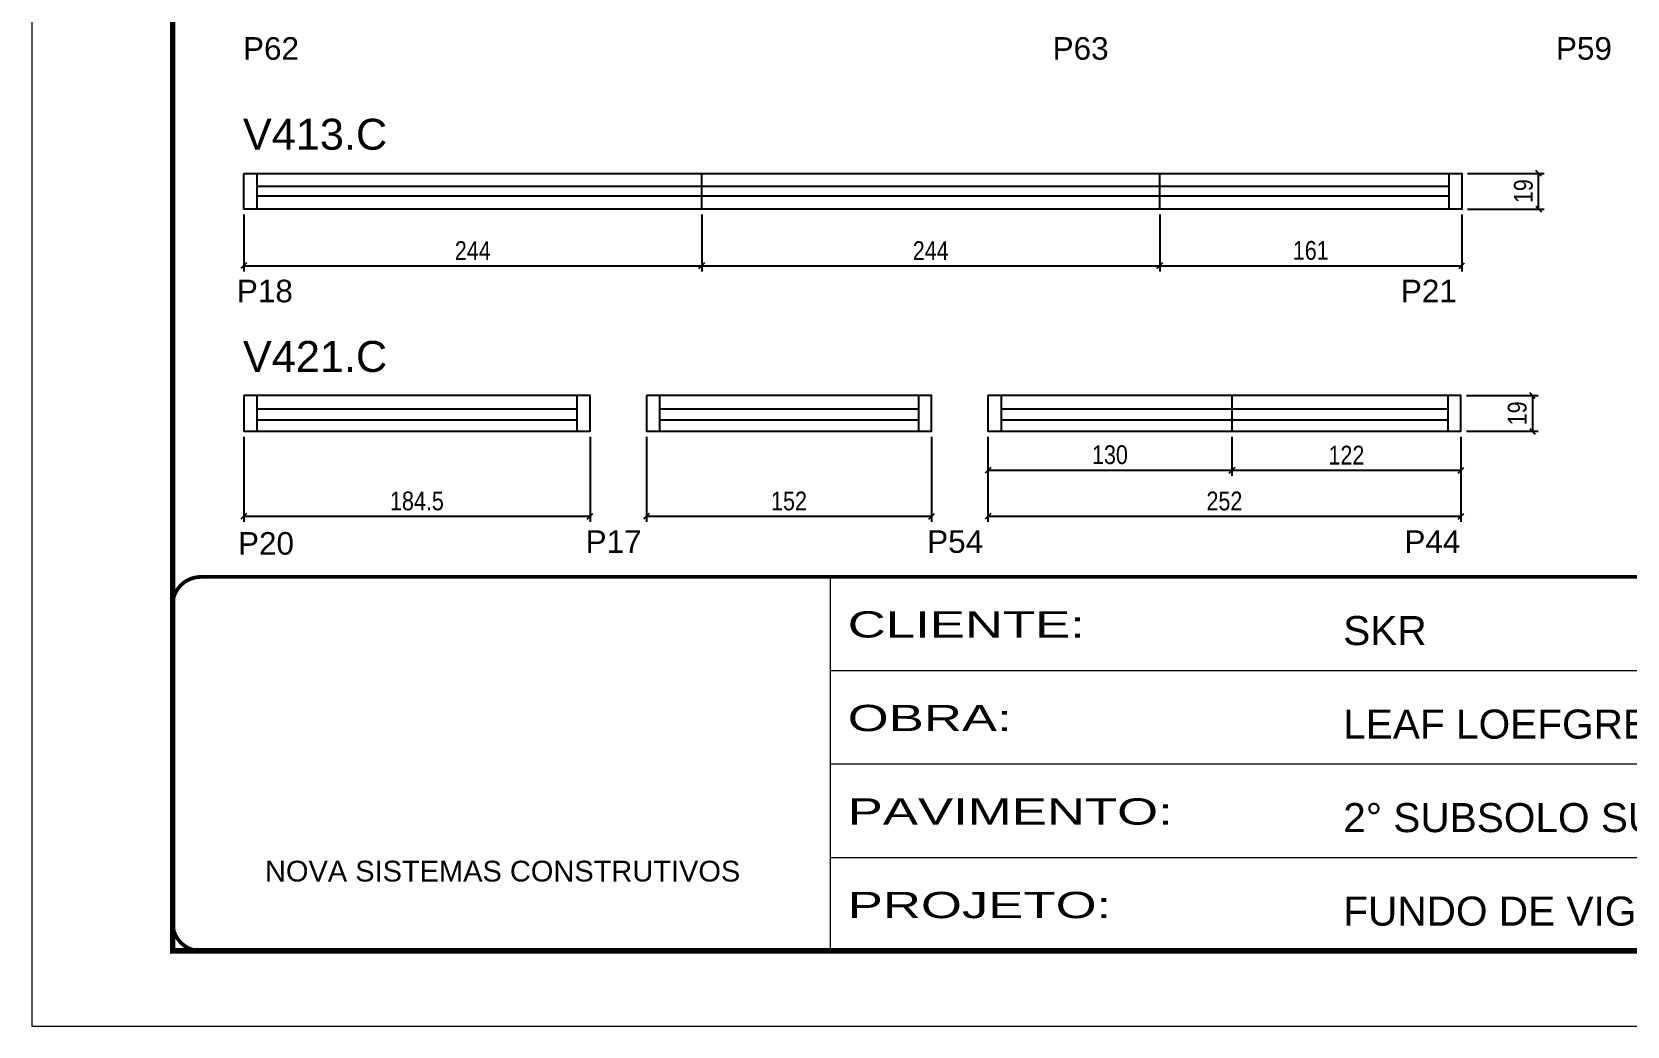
# Model space of a CAD drawing. Extents: x 1959 to 8212, y 239 to 4735.
# Drawn here: x 5142 to 5992, y 2537 to 3066 of the extents above; entities that cross this region are included whole.
import ezdxf

# ---------------------------------------------------------------- set-up
doc = ezdxf.new("R2010")
doc.units = 0
doc.linetypes.add('CONTINUO', pattern=[0])
doc.linetypes.add('DASHED', pattern=[0.75, 0.5, -0.25])
for name, color, linetype in [('5', 5, 'Continuous'), ('COTA', 241, 'Continuous'), ('NOMENCLATURA', 7, 'Continuous'), ('Painéis', 200, 'Continuous'), ('SARR_2.2x7', 40, 'Continuous')]:
    doc.layers.add(name, color=color, linetype=linetype)
doc.layers.add('Folhas', color=255, linetype='Continuous', lineweight=9)
doc.layers.add('SARRAFO DE PRESSAO', color=251, linetype='DASHED', lineweight=9)
doc.styles.add('ARIAL', font='arial.ttf')
doc.styles.add('COTA TECNICA', font='techl___.ttf', dxfattribs={"height": 10})
doc.styles.add('COTA TECNICA-50', font='techl___.ttf', dxfattribs={"height": 10})
doc.styles.get("Standard").update_dxf_attribs({"font": 'arial.ttf'})
doc.styles.add('Tecnologia', font='')
doc.styles.get('Tecnologia').set_extended_font_data('Forgotten Futurist')
doc.dimstyles.new('COTA PAINEL-50', dxfattribs={"dimtxt": 10, "dimasz": 3, "dimexe": 3, "dimexo": 3, "dimgap": 3, "dimtad": 1, "dimdec": 1, "dimzin": 12, "dimdsep": 46, "dimtxsty": 'COTA TECNICA-50', "dimblk1": 'OBLIQUE', "dimblk2": 'OBLIQUE', "dimsah": 1, "dimcen": 0.9, "dimclrd": 4, "dimclre": 4, "dimclrt": 240, "dimadec": 1, "dimazin": 3, "dimtfac": 1, "dimtdec": 1, "dimtmove": 0, "dimatfit": 3, "dimfxl": 1, "dimtolj": 1, "dimtzin": 12, "dimarcsym": 0})
doc.dimstyles.new('PAINEL', dxfattribs={"dimtxt": 10, "dimasz": 3, "dimexe": 3, "dimexo": 3, "dimgap": 3, "dimtad": 1, "dimdec": 1, "dimzin": 12, "dimdsep": 46, "dimtxsty": 'COTA TECNICA', "dimblk1": 'OBLIQUE', "dimblk2": 'OBLIQUE', "dimsah": 1, "dimcen": 0.9, "dimclrd": 4, "dimclre": 4, "dimclrt": 240, "dimadec": 1, "dimazin": 3, "dimtfac": 1, "dimtdec": 1, "dimtmove": 0, "dimatfit": 3, "dimfxl": 1, "dimtolj": 1, "dimtzin": 12, "dimarcsym": 0})

# ---------------------------------------------------------------- blocks, each defined once
blk = doc.blocks.new('9999999999')
at = {"color": 30, "linetype": 'CONTINUO'}
for p, q in [((98564.56, 34230.21), (98564.56, 34429.45)), ((98564.56, 34379.64), (99583.98, 34379.64)), ((98564.56, 34329.83), (99487.98, 34329.83)), ((98564.56, 34280.02), (99487.98, 34280.02))]:
    blk.add_line(p, q, dxfattribs=at)
at = {"color": 30, "linetype": 'CONTINUO', "const_width": 2}
blk.add_lwpolyline([(99583.98, 34230.21), (99583.98, 34414.45, 0.414214), (99568.98, 34429.45), (98228.98, 34429.45, 0.414214), (98213.98, 34414.45), (98213.98, 34245.21, 0.414214), (98228.98, 34230.21), (99583.98, 34230.21)], format="xyb", dxfattribs=at)
at = {"layer": 'Folhas'}
blk.add_lwpolyline([(98138.98, 34190.21), (99623.98, 34190.21), (99623.98, 35240.21), (98138.98, 35240.21)], close=True, dxfattribs=at)
at = {"layer": 'Folhas', "color": 30, "const_width": 3}
blk.add_lwpolyline([(98213.98, 34230.21), (99583.98, 34230.21), (99583.98, 35200.21), (98213.98, 35200.21)], close=True, dxfattribs=at)
at = {"color": 7, "linetype": 'Continuous', "ltscale": 5, "style": 'ARIAL'}
for s, height, p in [('SKR', 15.483, (98837.68, 34393.13)), ('LEAF LOEFGREN', 15.4829, (98837.68, 34343.32)), ('2° SUBSOLO SUPERIOR', 15.4829, (98837.68, 34293.51)), ('NOVA SISTEMAS CONSTRUTIVOS', 11.0592, (98263.19, 34267.21)), ('FUNDO DE VIGAS', 15.4829, (98837.68, 34243.7))]:
    blk.add_text(s, height=height, dxfattribs=at).set_placement(p)
at = {"layer": 'Folhas', "color": 7, "style": 'Tecnologia', "width": 1.5}
for s, p in [('CLIENTE:', (98573.65, 34397.17)), ('OBRA:', (98573.65, 34347.31)), ('PAVIMENTO:', (98573.65, 34297.5)), ('PROJETO:', (98573.65, 34247.69))]:
    blk.add_text(s, height=14, dxfattribs=at).set_placement(p)
blk = doc.blocks.new('_Oblique')
at = {"color": 0, "linetype": 'ByBlock', "lineweight": -2}
blk.add_line((-0.5, -0.5), (0.5, 0.5), dxfattribs=at)
blk = doc.blocks.new('*D78')
at = {"layer": 'COTA', "color": 4, "linetype": 'ByBlock', "lineweight": -2, "transparency": 16777216}
for p, q in [((5255.17, 2968.87), (5255.17, 2938.66)), ((5499.17, 2968.87), (5499.17, 2938.66)), ((5255.17, 2941.66), (5499.17, 2941.66))]:
    blk.add_line(p, q, dxfattribs=at)
at = {"layer": 'Defpoints', "color": 0, "linetype": 'ByBlock', "transparency": 16777216}
for p in [(5255.17, 2971.87), (5499.17, 2971.87), (5499.17, 2941.66)]:
    blk.add_point(p, dxfattribs=at)
at = {"layer": 'COTA', "color": 4, "linetype": 'ByBlock', "lineweight": -2, "transparency": 16777216, "xscale": 3, "yscale": 3, "zscale": 3, "rotation": 180}
blk.add_blockref('_Oblique', (5255.17, 2941.66), dxfattribs=at)
at = {"layer": 'COTA', "color": 4, "linetype": 'ByBlock', "lineweight": -2, "transparency": 16777216, "xscale": 3, "yscale": 3, "zscale": 3}
blk.add_blockref('_Oblique', (5499.17, 2941.66), dxfattribs=at)
at = {"layer": 'COTA', "color": 240, "linetype": 'ByBlock', "transparency": 16777216, "insert": (5377.17, 2949.73), "char_height": 10, "attachment_point": 5, "style": 'COTA TECNICA-50'}
blk.add_mtext('\\A1;244', dxfattribs=at)
blk = doc.blocks.new('*D79')
at = {"layer": 'COTA', "color": 4, "linetype": 'ByBlock', "lineweight": -2, "transparency": 16777216}
for p, q in [((5499.17, 2968.87), (5499.17, 2938.66)), ((5743.17, 2968.87), (5743.17, 2938.66)), ((5499.17, 2941.66), (5743.17, 2941.66))]:
    blk.add_line(p, q, dxfattribs=at)
at = {"layer": 'Defpoints', "color": 0, "linetype": 'ByBlock', "transparency": 16777216}
for p in [(5499.17, 2971.87), (5743.17, 2971.87), (5743.17, 2941.66)]:
    blk.add_point(p, dxfattribs=at)
at = {"layer": 'COTA', "color": 4, "linetype": 'ByBlock', "lineweight": -2, "transparency": 16777216, "xscale": 3, "yscale": 3, "zscale": 3, "rotation": 180}
blk.add_blockref('_Oblique', (5499.17, 2941.66), dxfattribs=at)
at = {"layer": 'COTA', "color": 4, "linetype": 'ByBlock', "lineweight": -2, "transparency": 16777216, "xscale": 3, "yscale": 3, "zscale": 3}
blk.add_blockref('_Oblique', (5743.17, 2941.66), dxfattribs=at)
at = {"layer": 'COTA', "color": 240, "linetype": 'ByBlock', "transparency": 16777216, "insert": (5621.17, 2949.73), "char_height": 10, "attachment_point": 5, "style": 'COTA TECNICA-50'}
blk.add_mtext('\\A1;244', dxfattribs=at)
blk = doc.blocks.new('*D80')
at = {"layer": 'COTA', "color": 4, "lineweight": -2, "transparency": 16777216}
for p, q in [((5743.17, 2968.87), (5743.17, 2938.66)), ((5904.17, 2968.87), (5904.17, 2938.66)), ((5743.17, 2941.66), (5904.17, 2941.66))]:
    blk.add_line(p, q, dxfattribs=at)
at = {"layer": 'Defpoints', "color": 0, "transparency": 16777216}
for p in [(5743.17, 2971.87), (5904.17, 2971.87), (5904.17, 2941.66)]:
    blk.add_point(p, dxfattribs=at)
at = {"layer": 'COTA', "color": 4, "lineweight": -2, "transparency": 16777216, "xscale": 3, "yscale": 3, "zscale": 3, "rotation": 180}
blk.add_blockref('_Oblique', (5743.17, 2941.66), dxfattribs=at)
at = {"layer": 'COTA', "color": 4, "lineweight": -2, "transparency": 16777216, "xscale": 3, "yscale": 3, "zscale": 3}
blk.add_blockref('_Oblique', (5904.17, 2941.66), dxfattribs=at)
at = {"layer": 'COTA', "color": 240, "transparency": 16777216, "insert": (5823.67, 2949.76), "char_height": 10, "attachment_point": 5, "style": 'COTA TECNICA'}
blk.add_mtext('\\A1;161', dxfattribs=at)
blk = doc.blocks.new('*D81')
at = {"layer": 'COTA', "color": 4, "lineweight": -2, "transparency": 16777216}
for p, q in [((5907.17, 2990.87), (5948.07, 2990.87)), ((5945.07, 2971.87), (5945.07, 2990.87)), ((5907.17, 2971.87), (5948.07, 2971.87))]:
    blk.add_line(p, q, dxfattribs=at)
at = {"layer": 'Defpoints', "color": 0, "transparency": 16777216}
for p in [(5904.17, 2990.87), (5945.07, 2990.87), (5904.17, 2971.87)]:
    blk.add_point(p, dxfattribs=at)
at = {"layer": 'COTA', "color": 4, "lineweight": -2, "transparency": 16777216, "xscale": 3, "yscale": 3, "zscale": 3}
for p, rotation in [((5945.07, 2990.87), 90), ((5945.07, 2971.87), 270)]:
    blk.add_blockref('_Oblique', p, dxfattribs=dict(at, rotation=rotation))
at = {"layer": 'COTA', "color": 240, "transparency": 16777216, "insert": (5936.99, 2981.37), "char_height": 10, "attachment_point": 5, "rotation": 90, "style": 'COTA TECNICA'}
blk.add_mtext('\\A1;19', dxfattribs=at)
blk = doc.blocks.new('*D124')
at = {"layer": 'COTA', "color": 4, "linetype": 'ByBlock', "lineweight": -2, "transparency": 16777216}
for p, q in [((5255.17, 2850.51), (5255.17, 2805.18)), ((5439.67, 2850.51), (5439.67, 2805.18)), ((5255.17, 2808.18), (5439.67, 2808.18))]:
    blk.add_line(p, q, dxfattribs=at)
at = {"layer": 'Defpoints', "color": 0, "linetype": 'ByBlock', "transparency": 16777216}
for p in [(5255.17, 2853.51), (5439.67, 2853.51), (5439.67, 2808.18)]:
    blk.add_point(p, dxfattribs=at)
at = {"layer": 'COTA', "color": 4, "linetype": 'ByBlock', "lineweight": -2, "transparency": 16777216, "xscale": 3, "yscale": 3, "zscale": 3, "rotation": 180}
blk.add_blockref('_Oblique', (5255.17, 2808.18), dxfattribs=at)
at = {"layer": 'COTA', "color": 4, "linetype": 'ByBlock', "lineweight": -2, "transparency": 16777216, "xscale": 3, "yscale": 3, "zscale": 3}
blk.add_blockref('_Oblique', (5439.67, 2808.18), dxfattribs=at)
at = {"layer": 'COTA', "color": 240, "linetype": 'ByBlock', "transparency": 16777216, "insert": (5347.42, 2816.32), "char_height": 10, "attachment_point": 5, "style": 'COTA TECNICA-50'}
blk.add_mtext('\\A1;184.5', dxfattribs=at)
blk = doc.blocks.new('*D125')
at = {"layer": 'COTA', "color": 4, "linetype": 'ByBlock', "lineweight": -2, "transparency": 16777216}
for p, q in [((5469.67, 2850.51), (5469.67, 2805.18)), ((5621.67, 2850.51), (5621.67, 2805.18)), ((5469.67, 2808.18), (5621.67, 2808.18))]:
    blk.add_line(p, q, dxfattribs=at)
at = {"layer": 'Defpoints', "color": 0, "linetype": 'ByBlock', "transparency": 16777216}
for p in [(5469.67, 2853.51), (5621.67, 2853.51), (5621.67, 2808.18)]:
    blk.add_point(p, dxfattribs=at)
at = {"layer": 'COTA', "color": 4, "linetype": 'ByBlock', "lineweight": -2, "transparency": 16777216, "xscale": 3, "yscale": 3, "zscale": 3, "rotation": 180}
blk.add_blockref('_Oblique', (5469.67, 2808.18), dxfattribs=at)
at = {"layer": 'COTA', "color": 4, "linetype": 'ByBlock', "lineweight": -2, "transparency": 16777216, "xscale": 3, "yscale": 3, "zscale": 3}
blk.add_blockref('_Oblique', (5621.67, 2808.18), dxfattribs=at)
at = {"layer": 'COTA', "color": 240, "linetype": 'ByBlock', "transparency": 16777216, "insert": (5545.67, 2816.29), "char_height": 10, "attachment_point": 5, "style": 'COTA TECNICA-50'}
blk.add_mtext('\\A1;152', dxfattribs=at)
blk = doc.blocks.new('*D126')
at = {"layer": 'COTA', "color": 4, "linetype": 'ByBlock', "lineweight": -2, "transparency": 16777216}
for p, q in [((5651.67, 2850.51), (5651.67, 2805.18)), ((5903.67, 2850.51), (5903.67, 2805.18)), ((5651.67, 2808.18), (5903.67, 2808.18))]:
    blk.add_line(p, q, dxfattribs=at)
at = {"layer": 'Defpoints', "color": 0, "linetype": 'ByBlock', "transparency": 16777216}
for p in [(5651.67, 2853.51), (5903.67, 2853.51), (5903.67, 2808.18)]:
    blk.add_point(p, dxfattribs=at)
at = {"layer": 'COTA', "color": 4, "linetype": 'ByBlock', "lineweight": -2, "transparency": 16777216, "xscale": 3, "yscale": 3, "zscale": 3, "rotation": 180}
blk.add_blockref('_Oblique', (5651.67, 2808.18), dxfattribs=at)
at = {"layer": 'COTA', "color": 4, "linetype": 'ByBlock', "lineweight": -2, "transparency": 16777216, "xscale": 3, "yscale": 3, "zscale": 3}
blk.add_blockref('_Oblique', (5903.67, 2808.18), dxfattribs=at)
at = {"layer": 'COTA', "color": 240, "linetype": 'ByBlock', "transparency": 16777216, "insert": (5777.67, 2816.29), "char_height": 10, "attachment_point": 5, "style": 'COTA TECNICA-50'}
blk.add_mtext('\\A1;252', dxfattribs=at)
blk = doc.blocks.new('*D127')
at = {"layer": 'COTA', "color": 4, "lineweight": -2, "transparency": 16777216}
for p, q in [((5906.67, 2872.51), (5944.81, 2872.51)), ((5941.81, 2872.51), (5941.81, 2853.51)), ((5906.67, 2853.51), (5944.81, 2853.51))]:
    blk.add_line(p, q, dxfattribs=at)
at = {"layer": 'Defpoints', "color": 0, "transparency": 16777216}
for p in [(5903.67, 2872.51), (5903.67, 2853.51), (5941.81, 2853.51)]:
    blk.add_point(p, dxfattribs=at)
at = {"layer": 'COTA', "color": 4, "lineweight": -2, "transparency": 16777216, "xscale": 3, "yscale": 3, "zscale": 3}
for p, rotation in [((5941.81, 2872.51), 90), ((5941.81, 2853.51), 270)]:
    blk.add_blockref('_Oblique', p, dxfattribs=dict(at, rotation=rotation))
at = {"layer": 'COTA', "color": 240, "transparency": 16777216, "insert": (5933.72, 2863.01), "char_height": 10, "attachment_point": 5, "rotation": 90, "style": 'COTA TECNICA'}
blk.add_mtext('\\A1;19', dxfattribs=at)
blk = doc.blocks.new('*D128')
at = {"layer": 'COTA', "color": 4, "lineweight": -2, "transparency": 16777216}
for p, q in [((5651.67, 2850.51), (5651.67, 2829.71)), ((5781.67, 2850.51), (5781.67, 2829.71)), ((5651.67, 2832.71), (5781.67, 2832.71))]:
    blk.add_line(p, q, dxfattribs=at)
at = {"layer": 'Defpoints', "color": 0, "transparency": 16777216}
for p in [(5651.67, 2853.51), (5781.67, 2853.51), (5781.67, 2832.71)]:
    blk.add_point(p, dxfattribs=at)
at = {"layer": 'COTA', "color": 4, "lineweight": -2, "transparency": 16777216, "xscale": 3, "yscale": 3, "zscale": 3, "rotation": 180}
blk.add_blockref('_Oblique', (5651.67, 2832.71), dxfattribs=at)
at = {"layer": 'COTA', "color": 4, "lineweight": -2, "transparency": 16777216, "xscale": 3, "yscale": 3, "zscale": 3}
blk.add_blockref('_Oblique', (5781.67, 2832.71), dxfattribs=at)
at = {"layer": 'COTA', "color": 240, "transparency": 16777216, "insert": (5716.67, 2840.93), "char_height": 10, "attachment_point": 5, "style": 'COTA TECNICA'}
blk.add_mtext('\\A1;130', dxfattribs=at)
blk = doc.blocks.new('*D129')
at = {"layer": 'COTA', "color": 4, "lineweight": -2, "transparency": 16777216}
for p, q in [((5781.67, 2850.51), (5781.67, 2829.71)), ((5903.67, 2850.51), (5903.67, 2829.71)), ((5781.67, 2832.71), (5903.67, 2832.71))]:
    blk.add_line(p, q, dxfattribs=at)
at = {"layer": 'Defpoints', "color": 0, "transparency": 16777216}
for p in [(5781.67, 2853.51), (5903.67, 2853.51), (5903.67, 2832.71)]:
    blk.add_point(p, dxfattribs=at)
at = {"layer": 'COTA', "color": 4, "lineweight": -2, "transparency": 16777216, "xscale": 3, "yscale": 3, "zscale": 3, "rotation": 180}
blk.add_blockref('_Oblique', (5781.67, 2832.71), dxfattribs=at)
at = {"layer": 'COTA', "color": 4, "lineweight": -2, "transparency": 16777216, "xscale": 3, "yscale": 3, "zscale": 3}
blk.add_blockref('_Oblique', (5903.67, 2832.71), dxfattribs=at)
at = {"layer": 'COTA', "color": 240, "transparency": 16777216, "insert": (5842.67, 2840.77), "char_height": 10, "attachment_point": 5, "style": 'COTA TECNICA'}
blk.add_mtext('\\A1;122', dxfattribs=at)

msp = doc.modelspace()

# ---------------------------------------------------------------- linework, layer by layer
at = {"layer": 'Painéis', "linetype": 'ByBlock'}
for p, q in [((5499.17, 2971.87), (5499.17, 2990.87)), ((5743.17, 2971.87), (5743.17, 2990.87)), ((5781.67, 2872.51), (5781.67, 2853.51))]:
    msp.add_line(p, q, dxfattribs=at)
for points in [[(5255.17, 2990.87), (5904.17, 2990.87), (5904.17, 2971.87), (5255.17, 2971.87)], [(5255.17, 2872.51), (5255.17, 2853.51), (5439.67, 2853.51), (5439.67, 2872.51)], [(5469.67, 2872.51), (5469.67, 2853.51), (5621.67, 2853.51), (5621.67, 2872.51)], [(5651.67, 2872.51), (5651.67, 2853.51), (5903.67, 2853.51), (5903.67, 2872.51)]]:
    msp.add_lwpolyline(points, close=True, dxfattribs=at)
at = {"layer": 'SARR_2.2x7', "linetype": 'Continuous'}
for p, q in [((5262.17, 2990.87), (5262.17, 2971.87)), ((5499.17, 2983.87), (5262.17, 2983.87)), ((5743.17, 2983.87), (5499.17, 2983.87)), ((5897.17, 2983.87), (5743.17, 2983.87)), ((5897.17, 2990.87), (5897.17, 2971.87)), ((5262.17, 2978.87), (5499.17, 2978.87)), ((5499.17, 2978.87), (5743.17, 2978.87)), ((5743.17, 2978.87), (5897.17, 2978.87)), ((5262.17, 2872.51), (5262.17, 2853.51)), ((5262.17, 2865.51), (5432.67, 2865.51)), ((5432.67, 2872.51), (5432.67, 2853.51)), ((5476.67, 2872.51), (5476.67, 2853.51)), ((5476.67, 2865.51), (5614.67, 2865.51)), ((5614.67, 2872.51), (5614.67, 2853.51)), ((5658.67, 2872.51), (5658.67, 2853.51)), ((5658.67, 2865.51), (5896.67, 2865.51)), ((5896.67, 2872.51), (5896.67, 2853.51)), ((5262.17, 2859.51), (5432.67, 2859.51)), ((5476.67, 2859.51), (5614.67, 2859.51)), ((5658.67, 2859.51), (5896.67, 2859.51))]:
    msp.add_line(p, q, dxfattribs=at)

# ---------------------------------------------------------------- block references
at = {"layer": 'SARRAFO DE PRESSAO', "color": 6, "linetype": 'ByBlock'}
msp.add_blockref('9999999999', (-92996.71, -31653.56), dxfattribs=at)

# ---------------------------------------------------------------- texts
at = {"layer": '5', "linetype": 'Continuous'}
for s, p in [('P62', (5254.76, 3051.41)), ('P63', (5686.14, 3051.41)), ('P59', (5954.33, 3051.41)), ('P18', (5251.49, 2922.19)), ('P21', (5871.71, 2922.19)), ('P20', (5252.08, 2787.77)), ('P17', (5437.3, 2788.72)), ('P54', (5619.3, 2788.72)), ('P44', (5873.57, 2788.72))]:
    msp.add_text(s, height=12, rotation=359.99996, dxfattribs=at).set_placement(p)
at = {"layer": 'NOMENCLATURA', "linetype": 'Continuous'}
for s, p in [('V413.C', (5254.7, 3003.44)), ('V421.C', (5254.7, 2885.08))]:
    msp.add_text(s, height=16.5, dxfattribs=at).set_placement(p)

# ---------------------------------------------------------------- dimensions: what is measured, and where the dimension line sits
at = {"layer": 'COTA'}
for base, p1, p2, picture, middle in [((5945.07, 2990.87), (5904.17, 2971.87), (5904.17, 2990.87), '*D81', (5936.99, 2981.37)), ((5941.81, 2853.51), (5903.67, 2872.51), (5903.67, 2853.51), '*D127', (5933.72, 2863.01))]:
    dim = msp.add_linear_dim(base=base, p1=p1, p2=p2, angle=90, dimstyle='PAINEL', dxfattribs=at)
    dim.commit()
    dim.dimension.update_dxf_attribs({"geometry": picture, "text_midpoint": middle})
at = {"layer": 'COTA', "color": 1, "linetype": 'ByBlock'}
for base, p1, p2, picture, middle in [((5499.17, 2941.66), (5255.17, 2971.87), (5499.17, 2971.87), '*D78', (5377.17, 2949.73)), ((5743.17, 2941.66), (5499.17, 2971.87), (5743.17, 2971.87), '*D79', (5621.17, 2949.73)), ((5439.67, 2808.18), (5255.17, 2853.51), (5439.67, 2853.51), '*D124', (5347.42, 2816.32)), ((5621.67, 2808.18), (5469.67, 2853.51), (5621.67, 2853.51), '*D125', (5545.67, 2816.29)), ((5903.67, 2808.18), (5651.67, 2853.51), (5903.67, 2853.51), '*D126', (5777.67, 2816.29))]:
    dim = msp.add_linear_dim(base=base, p1=p1, p2=p2, dimstyle='COTA PAINEL-50', override={"dimarcsym": 1}, dxfattribs=at)
    dim.commit()
    dim.dimension.update_dxf_attribs({"geometry": picture, "text_midpoint": middle})
at = {"layer": 'COTA'}
for base, p1, p2, picture, middle in [((5904.17, 2941.66), (5743.17, 2971.87), (5904.17, 2971.87), '*D80', (5823.67, 2949.76)), ((5781.67, 2832.71), (5651.67, 2853.51), (5781.67, 2853.51), '*D128', (5716.67, 2840.93))]:
    dim = msp.add_linear_dim(base=base, p1=p1, p2=p2, dimstyle='PAINEL', dxfattribs=at)
    dim.commit()
    dim.dimension.update_dxf_attribs({"geometry": picture, "text_midpoint": middle})
dim = msp.add_linear_dim(base=(5903.67, 2832.71), p1=(5781.67, 2853.51), p2=(5903.67, 2853.51), dimstyle='PAINEL', override={"dimtmove": 1}, dxfattribs=at)
dim.commit()
dim.dimension.update_dxf_attribs({"geometry": '*D129', "text_midpoint": (5842.67, 2840.77)})

doc.saveas('drawing.dxf')
